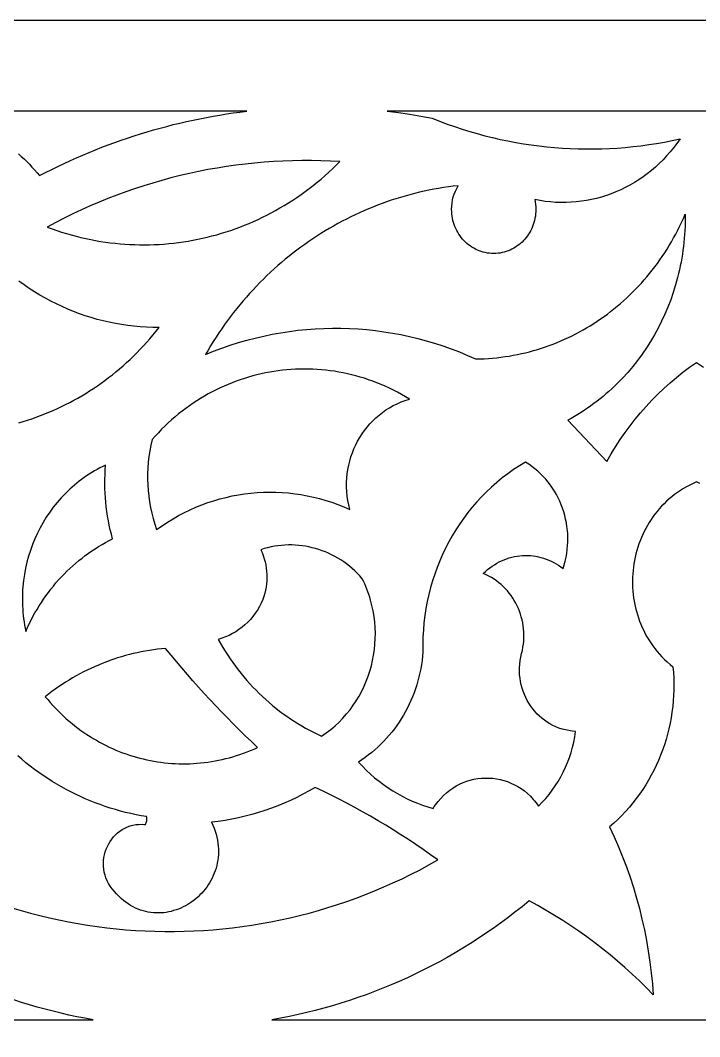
# Model space of a CAD drawing. Extents: x -1429 to -724, y 80 to 630.
# Drawn here: x -1225.2 to -1187.8, y 513.7 to 569.7 of the extents above; entities that cross this region are included whole.
import ezdxf

# ---------------------------------------------------------------- set-up
doc = ezdxf.new("R2010")
doc.units = 0
doc.layers.add('LAYER_1', color=18, linetype='CONTINUOUS')

msp = doc.modelspace()

# ---------------------------------------------------------------- linework, layer by layer
at = {"layer": 'LAYER_1'}
for points in [[(-784.299, 144.673), (-1369.299, 144.673), (-1369.299, 569.673), (-994.512, 569.673), (-784.299, 409.912)], [(-1210.235, 561.947), (-1210.756, 561.929), (-1211.276, 561.902), (-1211.796, 561.865), (-1212.314, 561.82), (-1212.831, 561.765), (-1213.348, 561.701), (-1213.863, 561.628), (-1214.376, 561.546), (-1214.888, 561.455), (-1215.399, 561.355), (-1215.907, 561.245), (-1216.414, 561.127), (-1216.919, 561), (-1217.422, 560.864), (-1217.923, 560.719), (-1218.421, 560.565), (-1218.918, 560.403), (-1219.411, 560.231), (-1219.902, 560.051), (-1220.391, 559.862), (-1220.876, 559.664), (-1221.359, 559.457), (-1221.839, 559.242), (-1222.315, 559.018), (-1222.789, 558.785), (-1223.259, 558.544), (-1223.725, 558.294), (-1223.463, 558.197), (-1223.2, 558.105), (-1222.936, 558.019), (-1222.671, 557.938), (-1222.406, 557.861), (-1222.14, 557.79), (-1221.873, 557.724), (-1221.606, 557.663), (-1221.338, 557.607), (-1221.07, 557.556), (-1220.801, 557.51), (-1220.532, 557.469), (-1220.263, 557.433), (-1219.994, 557.402), (-1219.724, 557.376), (-1219.455, 557.355), (-1219.186, 557.338), (-1218.916, 557.327), (-1218.647, 557.321), (-1218.378, 557.319), (-1218.109, 557.323), (-1217.84, 557.331), (-1217.572, 557.344), (-1217.304, 557.362), (-1217.037, 557.385), (-1216.77, 557.413), (-1216.504, 557.445), (-1216.238, 557.483), (-1215.973, 557.525), (-1215.709, 557.571), (-1215.446, 557.623), (-1215.183, 557.679), (-1214.922, 557.74), (-1214.662, 557.806), (-1214.402, 557.876), (-1214.144, 557.951), (-1213.887, 558.031), (-1213.632, 558.115), (-1213.377, 558.204), (-1213.124, 558.298), (-1212.873, 558.396), (-1212.623, 558.499), (-1212.374, 558.606), (-1212.127, 558.718), (-1211.882, 558.835), (-1211.639, 558.956), (-1211.397, 559.082), (-1211.157, 559.212), (-1210.919, 559.347), (-1210.683, 559.486), (-1210.45, 559.629), (-1210.218, 559.778), (-1209.988, 559.93), (-1209.761, 560.087), (-1209.536, 560.249), (-1209.313, 560.414), (-1209.093, 560.585), (-1208.875, 560.759), (-1208.66, 560.938), (-1208.447, 561.121), (-1208.237, 561.309), (-1208.029, 561.501), (-1207.825, 561.697), (-1207.623, 561.898), (-1208.146, 561.927), (-1208.669, 561.946), (-1209.191, 561.955), (-1209.713, 561.956)], [(-1209.829, 550.48), (-1210.067, 550.471), (-1210.305, 550.458), (-1210.543, 550.439), (-1210.779, 550.415), (-1211.016, 550.386), (-1211.251, 550.351), (-1211.486, 550.312), (-1211.72, 550.267), (-1211.954, 550.217), (-1212.186, 550.162), (-1212.417, 550.102), (-1212.647, 550.037), (-1212.876, 549.967), (-1213.103, 549.892), (-1213.329, 549.811), (-1213.554, 549.726), (-1213.777, 549.635), (-1213.999, 549.54), (-1214.218, 549.44), (-1214.436, 549.334), (-1214.652, 549.224), (-1214.866, 549.109), (-1215.078, 548.988), (-1215.288, 548.863), (-1215.496, 548.733), (-1215.702, 548.598), (-1215.905, 548.458), (-1216.105, 548.313), (-1216.303, 548.163), (-1216.499, 548.009), (-1216.692, 547.849), (-1216.882, 547.685), (-1217.069, 547.516), (-1217.253, 547.342), (-1217.434, 547.164), (-1217.612, 546.98), (-1217.787, 546.792), (-1217.959, 546.599), (-1218.029, 546.291), (-1218.088, 545.982), (-1218.135, 545.67), (-1218.171, 545.358), (-1218.195, 545.045), (-1218.208, 544.732), (-1218.209, 544.418), (-1218.199, 544.105), (-1218.178, 543.793), (-1218.145, 543.481), (-1218.1, 543.171), (-1218.045, 542.862), (-1217.978, 542.556), (-1217.899, 542.252), (-1217.809, 541.95), (-1217.708, 541.652), (-1217.413, 541.86), (-1217.112, 542.057), (-1216.807, 542.243), (-1216.497, 542.418), (-1216.183, 542.582), (-1215.865, 542.735), (-1215.543, 542.877), (-1215.218, 543.008), (-1214.889, 543.128), (-1214.558, 543.237), (-1214.224, 543.334), (-1213.888, 543.421), (-1213.55, 543.496), (-1213.209, 543.559), (-1212.868, 543.612), (-1212.525, 543.653), (-1212.18, 543.683), (-1211.835, 543.702), (-1211.49, 543.709), (-1211.144, 543.705), (-1210.798, 543.689), (-1210.453, 543.662), (-1210.108, 543.623), (-1209.763, 543.573), (-1209.42, 543.511), (-1209.078, 543.438), (-1208.738, 543.353), (-1208.399, 543.256), (-1208.063, 543.148), (-1207.729, 543.028), (-1207.397, 542.897), (-1207.069, 542.753), (-1207.13, 543), (-1207.178, 543.247), (-1207.215, 543.494), (-1207.238, 543.741), (-1207.25, 543.986), (-1207.25, 544.23), (-1207.239, 544.473), (-1207.216, 544.713), (-1207.181, 544.951), (-1207.136, 545.186), (-1207.08, 545.418), (-1207.014, 545.646), (-1206.937, 545.87), (-1206.85, 546.089), (-1206.753, 546.304), (-1206.646, 546.513), (-1206.53, 546.717), (-1206.404, 546.914), (-1206.27, 547.105), (-1206.126, 547.29), (-1205.974, 547.467), (-1205.814, 547.636), (-1205.645, 547.798), (-1205.469, 547.951), (-1205.284, 548.095), (-1205.092, 548.23), (-1204.892, 548.356), (-1204.686, 548.471), (-1204.472, 548.576), (-1204.252, 548.671), (-1204.025, 548.754), (-1203.792, 548.826), (-1204.01, 548.957), (-1204.229, 549.083), (-1204.451, 549.204), (-1204.674, 549.319), (-1204.899, 549.429), (-1205.125, 549.533), (-1205.352, 549.632), (-1205.581, 549.725), (-1205.811, 549.812), (-1206.042, 549.895), (-1206.274, 549.971), (-1206.508, 550.043), (-1206.742, 550.109), (-1206.977, 550.169), (-1207.212, 550.225), (-1207.448, 550.274), (-1207.685, 550.319), (-1207.923, 550.358), (-1208.16, 550.392), (-1208.399, 550.42), (-1208.637, 550.443), (-1208.875, 550.461), (-1209.114, 550.474), (-1209.353, 550.481), (-1209.591, 550.483)], [(-1197.739, 545.16), (-1198.063, 544.947), (-1198.379, 544.723), (-1198.686, 544.489), (-1198.984, 544.244), (-1199.273, 543.99), (-1199.553, 543.726), (-1199.823, 543.453), (-1200.084, 543.171), (-1200.335, 542.88), (-1200.576, 542.581), (-1200.807, 542.274), (-1201.027, 541.959), (-1201.237, 541.637), (-1201.437, 541.308), (-1201.626, 540.972), (-1201.804, 540.629), (-1201.97, 540.281), (-1202.126, 539.926), (-1202.27, 539.566), (-1202.403, 539.2), (-1202.524, 538.83), (-1202.633, 538.455), (-1202.729, 538.075), (-1202.814, 537.691), (-1202.886, 537.304), (-1202.946, 536.913), (-1202.993, 536.519), (-1203.027, 536.122), (-1203.048, 535.722), (-1203.056, 535.32), (-1203.051, 534.916), (-1203.071, 534.682), (-1203.098, 534.449), (-1203.131, 534.219), (-1203.17, 533.99), (-1203.217, 533.763), (-1203.269, 533.538), (-1203.328, 533.315), (-1203.393, 533.094), (-1203.463, 532.877), (-1203.54, 532.661), (-1203.623, 532.449), (-1203.712, 532.239), (-1203.806, 532.032), (-1203.907, 531.829), (-1204.012, 531.629), (-1204.124, 531.432), (-1204.241, 531.238), (-1204.363, 531.049), (-1204.49, 530.863), (-1204.623, 530.681), (-1204.761, 530.503), (-1204.904, 530.329), (-1205.052, 530.16), (-1205.205, 529.995), (-1205.363, 529.835), (-1205.526, 529.679), (-1205.693, 529.528), (-1205.865, 529.382), (-1206.042, 529.242), (-1206.223, 529.106), (-1206.408, 528.976), (-1206.598, 528.851), (-1206.386, 528.623), (-1206.167, 528.403), (-1205.94, 528.192), (-1205.708, 527.99), (-1205.469, 527.796), (-1205.224, 527.612), (-1204.973, 527.437), (-1204.717, 527.271), (-1204.455, 527.114), (-1204.188, 526.968), (-1203.916, 526.831), (-1203.64, 526.704), (-1203.359, 526.587), (-1203.074, 526.48), (-1202.785, 526.384), (-1202.493, 526.298), (-1202.428, 526.398), (-1202.361, 526.496), (-1202.221, 526.682), (-1202.072, 526.855), (-1201.915, 527.016), (-1201.751, 527.165), (-1201.579, 527.301), (-1201.402, 527.424), (-1201.219, 527.535), (-1201.031, 527.634), (-1200.839, 527.72), (-1200.642, 527.794), (-1200.443, 527.855), (-1200.241, 527.904), (-1200.037, 527.94), (-1199.831, 527.964), (-1199.624, 527.975), (-1199.418, 527.973), (-1199.211, 527.959), (-1199.006, 527.932), (-1198.802, 527.892), (-1198.6, 527.84), (-1198.401, 527.776), (-1198.205, 527.698), (-1198.013, 527.608), (-1197.826, 527.505), (-1197.644, 527.39), (-1197.467, 527.262), (-1197.297, 527.121), (-1197.133, 526.967), (-1196.977, 526.8), (-1196.902, 526.712), (-1196.829, 526.621), (-1196.758, 526.527), (-1196.69, 526.429), (-1196.486, 526.636), (-1196.291, 526.851), (-1196.105, 527.075), (-1195.93, 527.306), (-1195.764, 527.544), (-1195.609, 527.789), (-1195.463, 528.041), (-1195.328, 528.299), (-1195.204, 528.563), (-1195.091, 528.832), (-1194.988, 529.106), (-1194.897, 529.385), (-1194.817, 529.668), (-1194.748, 529.956), (-1194.692, 530.247), (-1194.647, 530.541), (-1194.839, 530.556), (-1195.028, 530.581), (-1195.213, 530.618), (-1195.393, 530.666), (-1195.568, 530.724), (-1195.739, 530.791), (-1195.904, 530.868), (-1196.064, 530.955), (-1196.218, 531.05), (-1196.366, 531.154), (-1196.509, 531.265), (-1196.644, 531.385), (-1196.773, 531.511), (-1196.895, 531.645), (-1197.01, 531.785), (-1197.118, 531.932), (-1197.218, 532.085), (-1197.309, 532.243), (-1197.393, 532.406), (-1197.468, 532.574), (-1197.535, 532.746), (-1197.592, 532.922), (-1197.64, 533.102), (-1197.679, 533.286), (-1197.708, 533.472), (-1197.727, 533.661), (-1197.736, 533.852), (-1197.735, 534.045), (-1197.722, 534.24), (-1197.699, 534.436), (-1197.664, 534.632), (-1197.618, 534.829), (-1197.578, 535), (-1197.545, 535.17), (-1197.521, 535.341), (-1197.504, 535.512), (-1197.495, 535.682), (-1197.493, 535.851), (-1197.499, 536.02), (-1197.512, 536.187), (-1197.532, 536.353), (-1197.56, 536.517), (-1197.594, 536.68), (-1197.636, 536.84), (-1197.684, 536.997), (-1197.739, 537.153), (-1197.8, 537.305), (-1197.868, 537.454), (-1197.941, 537.6), (-1198.022, 537.742), (-1198.108, 537.881), (-1198.2, 538.015), (-1198.298, 538.146), (-1198.402, 538.271), (-1198.511, 538.392), (-1198.626, 538.508), (-1198.746, 538.619), (-1198.872, 538.724), (-1199.002, 538.823), (-1199.138, 538.917), (-1199.278, 539.004), (-1199.424, 539.085), (-1199.574, 539.159), (-1199.729, 539.226), (-1199.614, 539.337), (-1199.496, 539.441), (-1199.374, 539.539), (-1199.249, 539.63), (-1199.121, 539.715), (-1198.991, 539.793), (-1198.857, 539.865), (-1198.722, 539.93), (-1198.584, 539.989), (-1198.444, 540.041), (-1198.303, 540.086), (-1198.16, 540.125), (-1198.016, 540.158), (-1197.871, 540.183), (-1197.725, 540.202), (-1197.579, 540.215), (-1197.432, 540.22), (-1197.285, 540.219), (-1197.138, 540.212), (-1196.991, 540.197), (-1196.845, 540.176), (-1196.699, 540.148), (-1196.555, 540.114), (-1196.412, 540.072), (-1196.27, 540.024), (-1196.129, 539.969), (-1195.991, 539.908), (-1195.854, 539.839), (-1195.72, 539.764), (-1195.588, 539.682), (-1195.459, 539.593), (-1195.333, 539.497), (-1195.269, 539.706), (-1195.214, 539.916), (-1195.169, 540.127), (-1195.132, 540.339), (-1195.104, 540.551), (-1195.086, 540.763), (-1195.076, 540.974), (-1195.075, 541.185), (-1195.082, 541.395), (-1195.098, 541.604), (-1195.122, 541.812), (-1195.155, 542.018), (-1195.196, 542.222), (-1195.245, 542.424), (-1195.302, 542.623), (-1195.367, 542.82), (-1195.44, 543.014), (-1195.521, 543.204), (-1195.609, 543.39), (-1195.705, 543.573), (-1195.808, 543.752), (-1195.918, 543.926), (-1196.036, 544.095), (-1196.161, 544.26), (-1196.293, 544.419), (-1196.432, 544.572), (-1196.578, 544.72), (-1196.73, 544.862), (-1196.889, 544.997), (-1197.055, 545.126), (-1197.227, 545.248), (-1197.406, 545.362)], [(-1220.672, 545.116), (-1220.826, 545.038), (-1220.978, 544.957), (-1221.128, 544.872), (-1221.275, 544.785), (-1221.42, 544.695), (-1221.562, 544.601), (-1221.702, 544.505), (-1221.84, 544.405), (-1221.975, 544.303), (-1222.107, 544.198), (-1222.238, 544.091), (-1222.49, 543.867), (-1222.733, 543.633), (-1222.964, 543.39), (-1223.185, 543.136), (-1223.396, 542.874), (-1223.594, 542.603), (-1223.782, 542.324), (-1223.958, 542.038), (-1224.122, 541.744), (-1224.274, 541.443), (-1224.414, 541.135), (-1224.542, 540.822), (-1224.657, 540.503), (-1224.759, 540.179), (-1224.848, 539.85), (-1224.924, 539.516), (-1224.987, 539.179), (-1225.036, 538.839), (-1225.071, 538.495), (-1225.083, 538.322), (-1225.092, 538.149), (-1225.097, 537.975), (-1225.098, 537.8), (-1225.096, 537.626), (-1225.091, 537.45), (-1225.081, 537.275), (-1225.068, 537.099), (-1225.051, 536.923), (-1225.031, 536.747), (-1225.007, 536.57), (-1224.978, 536.394), (-1224.947, 536.218), (-1224.911, 536.041), (-1224.818, 536.25), (-1224.721, 536.456), (-1224.62, 536.66), (-1224.514, 536.861), (-1224.405, 537.059), (-1224.292, 537.254), (-1224.175, 537.447), (-1224.053, 537.636), (-1223.929, 537.822), (-1223.8, 538.006), (-1223.668, 538.186), (-1223.532, 538.363), (-1223.392, 538.536), (-1223.249, 538.707), (-1223.102, 538.874), (-1222.952, 539.038), (-1222.799, 539.198), (-1222.642, 539.354), (-1222.482, 539.507), (-1222.319, 539.657), (-1222.152, 539.802), (-1221.983, 539.944), (-1221.811, 540.082), (-1221.635, 540.216), (-1221.457, 540.347), (-1221.275, 540.473), (-1221.091, 540.595), (-1220.904, 540.713), (-1220.715, 540.827), (-1220.523, 540.936), (-1220.328, 541.041), (-1220.131, 541.142), (-1220.197, 541.389), (-1220.258, 541.637), (-1220.313, 541.886), (-1220.363, 542.136), (-1220.407, 542.388), (-1220.445, 542.64), (-1220.478, 542.893), (-1220.505, 543.147), (-1220.526, 543.402), (-1220.542, 543.656), (-1220.552, 543.912), (-1220.556, 544.167), (-1220.555, 544.423), (-1220.548, 544.679), (-1220.535, 544.935), (-1220.516, 545.19)], [(-1210.649, 540.792), (-1210.84, 540.778), (-1211.03, 540.756), (-1211.221, 540.727), (-1211.411, 540.691), (-1211.6, 540.648), (-1211.789, 540.597), (-1211.977, 540.538), (-1211.905, 540.377), (-1211.842, 540.212), (-1211.787, 540.045), (-1211.741, 539.876), (-1211.703, 539.704), (-1211.674, 539.532), (-1211.654, 539.358), (-1211.642, 539.183), (-1211.639, 539.008), (-1211.644, 538.833), (-1211.658, 538.659), (-1211.681, 538.485), (-1211.712, 538.312), (-1211.752, 538.14), (-1211.801, 537.97), (-1211.859, 537.802), (-1211.949, 537.601), (-1212.049, 537.407), (-1212.16, 537.22), (-1212.279, 537.04), (-1212.408, 536.869), (-1212.546, 536.706), (-1212.692, 536.551), (-1212.846, 536.406), (-1213.007, 536.269), (-1213.176, 536.143), (-1213.351, 536.026), (-1213.533, 535.92), (-1213.72, 535.824), (-1213.914, 535.74), (-1214.112, 535.667), (-1214.316, 535.605), (-1214.193, 535.384), (-1214.065, 535.165), (-1213.934, 534.95), (-1213.798, 534.738), (-1213.659, 534.529), (-1213.516, 534.323), (-1213.369, 534.121), (-1213.218, 533.922), (-1213.064, 533.726), (-1212.906, 533.534), (-1212.744, 533.345), (-1212.579, 533.16), (-1212.411, 532.978), (-1212.239, 532.8), (-1212.063, 532.626), (-1211.885, 532.455), (-1211.703, 532.289), (-1211.518, 532.126), (-1211.33, 531.967), (-1211.139, 531.812), (-1210.945, 531.661), (-1210.748, 531.514), (-1210.548, 531.372), (-1210.345, 531.233), (-1210.139, 531.099), (-1209.931, 530.969), (-1209.72, 530.843), (-1209.506, 530.722), (-1209.29, 530.605), (-1209.071, 530.492), (-1208.85, 530.384), (-1208.626, 530.281), (-1208.497, 530.368), (-1208.37, 530.458), (-1208.246, 530.551), (-1208.125, 530.646), (-1208.006, 530.744), (-1207.89, 530.845), (-1207.667, 531.053), (-1207.455, 531.271), (-1207.254, 531.498), (-1207.064, 531.733), (-1206.886, 531.977), (-1206.719, 532.228), (-1206.565, 532.485), (-1206.422, 532.75), (-1206.291, 533.02), (-1206.172, 533.296), (-1206.066, 533.577), (-1205.972, 533.863), (-1205.89, 534.152), (-1205.821, 534.446), (-1205.765, 534.742), (-1205.722, 535.041), (-1205.692, 535.342), (-1205.675, 535.645), (-1205.671, 535.949), (-1205.68, 536.253), (-1205.704, 536.558), (-1205.74, 536.863), (-1205.791, 537.166), (-1205.855, 537.469), (-1205.934, 537.769), (-1205.978, 537.919), (-1206.026, 538.068), (-1206.078, 538.216), (-1206.133, 538.363), (-1206.192, 538.51), (-1206.254, 538.656), (-1206.32, 538.8), (-1206.39, 538.944), (-1206.524, 539.094), (-1206.662, 539.239), (-1206.805, 539.377), (-1206.951, 539.509), (-1207.102, 539.635), (-1207.256, 539.755), (-1207.414, 539.869), (-1207.574, 539.976), (-1207.739, 540.077), (-1207.906, 540.172), (-1208.075, 540.26), (-1208.248, 540.342), (-1208.423, 540.417), (-1208.6, 540.486), (-1208.779, 540.548), (-1208.961, 540.603), (-1209.144, 540.651), (-1209.328, 540.693), (-1209.514, 540.728), (-1209.701, 540.756), (-1209.889, 540.777), (-1210.078, 540.792), (-1210.268, 540.799), (-1210.458, 540.799)], [(-1217.437, 535.085), (-1217.661, 535.059), (-1217.885, 535.03), (-1218.108, 534.996), (-1218.331, 534.958), (-1218.552, 534.916), (-1218.773, 534.87), (-1218.992, 534.82), (-1219.211, 534.766), (-1219.428, 534.708), (-1219.644, 534.646), (-1219.859, 534.58), (-1220.073, 534.51), (-1220.286, 534.436), (-1220.498, 534.358), (-1220.708, 534.276), (-1220.916, 534.19), (-1221.123, 534.101), (-1221.329, 534.007), (-1221.533, 533.91), (-1221.735, 533.809), (-1221.936, 533.704), (-1222.135, 533.595), (-1222.333, 533.483), (-1222.528, 533.367), (-1222.722, 533.247), (-1222.914, 533.124), (-1223.103, 532.996), (-1223.291, 532.866), (-1223.477, 532.731), (-1223.661, 532.593), (-1223.842, 532.451), (-1223.706, 532.287), (-1223.567, 532.127), (-1223.425, 531.969), (-1223.281, 531.816), (-1223.134, 531.666), (-1222.985, 531.52), (-1222.834, 531.377), (-1222.68, 531.238), (-1222.524, 531.102), (-1222.365, 530.97), (-1222.205, 530.842), (-1222.042, 530.718), (-1221.878, 530.597), (-1221.711, 530.48), (-1221.542, 530.366), (-1221.372, 530.257), (-1221.2, 530.151), (-1221.026, 530.049), (-1220.85, 529.95), (-1220.673, 529.856), (-1220.494, 529.765), (-1220.314, 529.678), (-1220.132, 529.595), (-1219.949, 529.515), (-1219.765, 529.44), (-1219.579, 529.368), (-1219.392, 529.301), (-1219.204, 529.237), (-1219.015, 529.177), (-1218.824, 529.121), (-1218.633, 529.069), (-1218.441, 529.021), (-1218.248, 528.977), (-1218.054, 528.937), (-1217.86, 528.901), (-1217.664, 528.868), (-1217.469, 528.84), (-1217.272, 528.816), (-1217.075, 528.796), (-1216.878, 528.78), (-1216.68, 528.769), (-1216.482, 528.761), (-1216.284, 528.757), (-1216.085, 528.758), (-1215.886, 528.762), (-1215.687, 528.771), (-1215.488, 528.784), (-1215.289, 528.801), (-1215.091, 528.823), (-1214.892, 528.848), (-1214.694, 528.878), (-1214.495, 528.912), (-1214.297, 528.95), (-1214.1, 528.993), (-1213.903, 529.04), (-1213.706, 529.091), (-1213.51, 529.146), (-1213.315, 529.206), (-1213.12, 529.27), (-1212.926, 529.338), (-1212.732, 529.411), (-1212.54, 529.488), (-1212.348, 529.57), (-1212.158, 529.656), (-1212.494, 529.975), (-1212.828, 530.297), (-1213.159, 530.622), (-1213.487, 530.95), (-1213.813, 531.281), (-1214.135, 531.615), (-1214.456, 531.951), (-1214.773, 532.29), (-1215.088, 532.633), (-1215.4, 532.978), (-1215.709, 533.326), (-1216.015, 533.676), (-1216.318, 534.029), (-1216.619, 534.386), (-1216.917, 534.744), (-1217.212, 535.106)]]:
    msp.add_lwpolyline(points, close=True, dxfattribs=at)
for points in [[(-1225.308, 562.324), (-1225.156, 562.185), (-1225.006, 562.043), (-1224.858, 561.897), (-1224.713, 561.749), (-1224.57, 561.598), (-1224.429, 561.444), (-1224.291, 561.287), (-1224.156, 561.127), (-1223.819, 561.301), (-1223.481, 561.471), (-1223.141, 561.637), (-1222.8, 561.798), (-1222.457, 561.956), (-1222.113, 562.11), (-1221.767, 562.26), (-1221.42, 562.406), (-1221.072, 562.548), (-1220.722, 562.686), (-1220.371, 562.819), (-1220.018, 562.949), (-1219.664, 563.075), (-1219.309, 563.196), (-1218.953, 563.314), (-1218.596, 563.427), (-1218.238, 563.536), (-1217.878, 563.641), (-1217.518, 563.742), (-1217.156, 563.839), (-1216.794, 563.931), (-1216.43, 564.02), (-1216.066, 564.104), (-1215.7, 564.184), (-1215.334, 564.26), (-1214.967, 564.332), (-1214.599, 564.399), (-1214.231, 564.462), (-1213.861, 564.521), (-1213.491, 564.576), (-1213.12, 564.627), (-1212.749, 564.673), (-1229.528, 564.673)], [(-1170.961, 564.673), (-1205.025, 564.673), (-1204.402, 564.594), (-1203.781, 564.502), (-1203.16, 564.398), (-1202.542, 564.281), (-1202.133, 564.12), (-1201.723, 563.967), (-1201.31, 563.822), (-1200.895, 563.685), (-1200.478, 563.556), (-1200.06, 563.436), (-1199.64, 563.323), (-1199.218, 563.218), (-1198.795, 563.121), (-1198.371, 563.033), (-1197.945, 562.952), (-1197.519, 562.88), (-1197.091, 562.815), (-1196.662, 562.759), (-1196.232, 562.711), (-1195.802, 562.671), (-1195.371, 562.639), (-1194.94, 562.616), (-1194.508, 562.6), (-1194.076, 562.593), (-1193.643, 562.594), (-1193.211, 562.603), (-1192.778, 562.62), (-1192.346, 562.646), (-1191.913, 562.68), (-1191.481, 562.722), (-1191.05, 562.772), (-1190.619, 562.831), (-1190.188, 562.898), (-1189.758, 562.973), (-1189.329, 563.057), (-1188.901, 563.148), (-1189.074, 562.901), (-1189.254, 562.662), (-1189.441, 562.432), (-1189.636, 562.209), (-1189.837, 561.995), (-1190.045, 561.79), (-1190.259, 561.593), (-1190.479, 561.405), (-1190.705, 561.226), (-1190.936, 561.056), (-1191.173, 560.895), (-1191.414, 560.744), (-1191.66, 560.601), (-1191.911, 560.468), (-1192.166, 560.345), (-1192.425, 560.231), (-1192.688, 560.127), (-1192.954, 560.032), (-1193.223, 559.948), (-1193.495, 559.874), (-1193.77, 559.81), (-1194.047, 559.756), (-1194.326, 559.712), (-1194.608, 559.68), (-1194.89, 559.657), (-1195.175, 559.646), (-1195.46, 559.645), (-1195.746, 559.655), (-1196.033, 559.676), (-1196.32, 559.709), (-1196.607, 559.752), (-1196.894, 559.807), (-1196.87, 559.678), (-1196.852, 559.545), (-1196.841, 559.41), (-1196.837, 559.273), (-1196.84, 559.148), (-1196.849, 559.024), (-1196.864, 558.902), (-1196.884, 558.783), (-1196.91, 558.665), (-1196.942, 558.549), (-1196.978, 558.436), (-1197.019, 558.326), (-1197.066, 558.218), (-1197.117, 558.113), (-1197.173, 558.011), (-1197.233, 557.913), (-1197.298, 557.817), (-1197.366, 557.726), (-1197.439, 557.637), (-1197.516, 557.553), (-1197.596, 557.472), (-1197.68, 557.396), (-1197.768, 557.324), (-1197.859, 557.256), (-1197.953, 557.192), (-1198.05, 557.134), (-1198.149, 557.08), (-1198.252, 557.032), (-1198.357, 556.988), (-1198.465, 556.95), (-1198.575, 556.917), (-1198.687, 556.89), (-1198.801, 556.868), (-1198.917, 556.853), (-1199.035, 556.844), (-1199.154, 556.84), (-1199.273, 556.844), (-1199.391, 556.853), (-1199.506, 556.868), (-1199.621, 556.89), (-1199.733, 556.917), (-1199.843, 556.95), (-1199.95, 556.988), (-1200.055, 557.032), (-1200.158, 557.08), (-1200.258, 557.134), (-1200.355, 557.192), (-1200.449, 557.256), (-1200.54, 557.324), (-1200.627, 557.396), (-1200.711, 557.472), (-1200.792, 557.553), (-1200.868, 557.637), (-1200.941, 557.726), (-1201.01, 557.817), (-1201.074, 557.913), (-1201.135, 558.011), (-1201.19, 558.113), (-1201.242, 558.218), (-1201.288, 558.326), (-1201.33, 558.436), (-1201.366, 558.549), (-1201.397, 558.665), (-1201.423, 558.783), (-1201.443, 558.902), (-1201.458, 559.024), (-1201.467, 559.148), (-1201.47, 559.273), (-1201.464, 559.445), (-1201.447, 559.616), (-1201.418, 559.785), (-1201.378, 559.951), (-1201.328, 560.114), (-1201.266, 560.272), (-1201.194, 560.425), (-1201.112, 560.572), (-1201.382, 560.541), (-1201.651, 560.505), (-1201.92, 560.466), (-1202.187, 560.422), (-1202.453, 560.375), (-1202.718, 560.323), (-1202.982, 560.267), (-1203.245, 560.208), (-1203.507, 560.144), (-1203.767, 560.077), (-1204.026, 560.005), (-1204.284, 559.93), (-1204.541, 559.851), (-1204.796, 559.768), (-1205.05, 559.682), (-1205.302, 559.591), (-1205.553, 559.497), (-1205.802, 559.399), (-1206.05, 559.297), (-1206.296, 559.192), (-1206.541, 559.083), (-1206.784, 558.97), (-1207.025, 558.854), (-1207.265, 558.734), (-1207.502, 558.611), (-1207.738, 558.484), (-1207.972, 558.354), (-1208.205, 558.22), (-1208.435, 558.083), (-1208.663, 557.942), (-1208.89, 557.798), (-1209.114, 557.65), (-1209.337, 557.499), (-1209.557, 557.345), (-1209.775, 557.187), (-1209.991, 557.026), (-1210.205, 556.862), (-1210.417, 556.694), (-1210.626, 556.524), (-1210.833, 556.35), (-1211.038, 556.173), (-1211.24, 555.992), (-1211.44, 555.809), (-1211.638, 555.623), (-1211.833, 555.433), (-1212.026, 555.24), (-1212.216, 555.045), (-1212.403, 554.846), (-1212.588, 554.644), (-1212.77, 554.44), (-1212.949, 554.232), (-1213.126, 554.022), (-1213.3, 553.808), (-1213.471, 553.592), (-1213.64, 553.373), (-1213.805, 553.151), (-1213.968, 552.926), (-1214.128, 552.698), (-1214.284, 552.468), (-1214.438, 552.235), (-1214.589, 551.999), (-1214.736, 551.761), (-1214.881, 551.52), (-1215.022, 551.276), (-1214.572, 551.459), (-1214.118, 551.63), (-1213.662, 551.789), (-1213.203, 551.935), (-1212.741, 552.069), (-1212.277, 552.19), (-1211.811, 552.3), (-1211.344, 552.397), (-1210.874, 552.481), (-1210.404, 552.554), (-1209.932, 552.614), (-1209.459, 552.661), (-1208.986, 552.697), (-1208.512, 552.72), (-1208.037, 552.731), (-1207.563, 552.729), (-1207.089, 552.715), (-1206.615, 552.689), (-1206.142, 552.651), (-1205.67, 552.601), (-1205.199, 552.538), (-1204.729, 552.463), (-1204.261, 552.375), (-1203.794, 552.276), (-1203.33, 552.164), (-1202.867, 552.04), (-1202.407, 551.903), (-1201.95, 551.755), (-1201.495, 551.594), (-1201.043, 551.421), (-1200.595, 551.235), (-1200.15, 551.038), (-1199.916, 551.043), (-1199.683, 551.052), (-1199.451, 551.066), (-1199.219, 551.084), (-1198.989, 551.106), (-1198.759, 551.133), (-1198.531, 551.164), (-1198.303, 551.199), (-1198.077, 551.239), (-1197.852, 551.282), (-1197.628, 551.33), (-1197.405, 551.382), (-1197.183, 551.438), (-1196.963, 551.499), (-1196.744, 551.563), (-1196.526, 551.631), (-1196.31, 551.703), (-1196.095, 551.779), (-1195.882, 551.859), (-1195.671, 551.943), (-1195.461, 552.031), (-1195.253, 552.123), (-1195.046, 552.218), (-1194.841, 552.317), (-1194.638, 552.42), (-1194.437, 552.526), (-1194.238, 552.637), (-1194.041, 552.75), (-1193.846, 552.868), (-1193.652, 552.989), (-1193.461, 553.113), (-1193.272, 553.241), (-1193.085, 553.373), (-1192.901, 553.508), (-1192.719, 553.646), (-1192.538, 553.788), (-1192.361, 553.933), (-1192.186, 554.081), (-1192.013, 554.233), (-1191.842, 554.387), (-1191.674, 554.546), (-1191.509, 554.707), (-1191.347, 554.871), (-1191.187, 555.039), (-1191.03, 555.209), (-1190.875, 555.383), (-1190.723, 555.56), (-1190.575, 555.74), (-1190.429, 555.922), (-1190.286, 556.108), (-1190.146, 556.297), (-1190.009, 556.488), (-1189.875, 556.682), (-1189.744, 556.879), (-1189.617, 557.079), (-1189.493, 557.282), (-1189.372, 557.487), (-1189.254, 557.695), (-1189.139, 557.906), (-1189.028, 558.119), (-1188.921, 558.335), (-1188.817, 558.554), (-1188.716, 558.775), (-1188.619, 558.998), (-1188.618, 558.775), (-1188.62, 558.553), (-1188.626, 558.331), (-1188.635, 558.11), (-1188.649, 557.89), (-1188.666, 557.67), (-1188.686, 557.452), (-1188.71, 557.234), (-1188.738, 557.017), (-1188.769, 556.801), (-1188.804, 556.585), (-1188.843, 556.371), (-1188.884, 556.158), (-1188.93, 555.946), (-1188.978, 555.735), (-1189.031, 555.526), (-1189.145, 555.11), (-1189.273, 554.699), (-1189.414, 554.294), (-1189.568, 553.895), (-1189.734, 553.502), (-1189.914, 553.116), (-1190.105, 552.736), (-1190.309, 552.364), (-1190.525, 551.999), (-1190.753, 551.642), (-1190.993, 551.293), (-1191.243, 550.953), (-1191.506, 550.622), (-1191.779, 550.3), (-1192.063, 549.987), (-1192.358, 549.685), (-1192.509, 549.537), (-1192.663, 549.393), (-1192.819, 549.25), (-1192.978, 549.111), (-1193.14, 548.974), (-1193.304, 548.84), (-1193.47, 548.709), (-1193.639, 548.581), (-1193.811, 548.455), (-1193.985, 548.333), (-1194.161, 548.213), (-1194.339, 548.097), (-1194.52, 547.983), (-1194.703, 547.873), (-1194.889, 547.766), (-1195.077, 547.662), (-1192.922, 545.399), (-1192.689, 545.807), (-1192.446, 546.208), (-1192.191, 546.6), (-1191.926, 546.983), (-1191.651, 547.358), (-1191.366, 547.724), (-1191.07, 548.081), (-1190.765, 548.428), (-1190.45, 548.766), (-1190.126, 549.093), (-1189.792, 549.411), (-1189.45, 549.719), (-1189.099, 550.015), (-1188.739, 550.302), (-1188.371, 550.577), (-1187.995, 550.841), (-1187.994, 550.841), (-1187.993, 550.841), (-1187.992, 550.841), (-1187.991, 550.841), (-1187.615, 550.577)], [(-1225.292, 547.522), (-1225.051, 547.592), (-1224.812, 547.667), (-1224.573, 547.746), (-1224.336, 547.829), (-1224.1, 547.917), (-1223.866, 548.008), (-1223.633, 548.103), (-1223.402, 548.203), (-1223.172, 548.306), (-1222.944, 548.414), (-1222.717, 548.525), (-1222.492, 548.641), (-1222.269, 548.76), (-1222.048, 548.884), (-1221.828, 549.011), (-1221.611, 549.143), (-1221.395, 549.278), (-1221.182, 549.417), (-1220.97, 549.56), (-1220.761, 549.706), (-1220.554, 549.857), (-1220.349, 550.011), (-1220.146, 550.169), (-1219.946, 550.331), (-1219.748, 550.497), (-1219.553, 550.666), (-1219.36, 550.839), (-1219.169, 551.016), (-1218.981, 551.196), (-1218.796, 551.38), (-1218.613, 551.568), (-1218.433, 551.759), (-1218.256, 551.954), (-1218.082, 552.152), (-1217.91, 552.354), (-1217.742, 552.559), (-1217.576, 552.768), (-1217.923, 552.771), (-1218.27, 552.784), (-1218.615, 552.805), (-1218.959, 552.837), (-1219.301, 552.877), (-1219.641, 552.927), (-1219.979, 552.986), (-1220.316, 553.054), (-1220.65, 553.131), (-1220.982, 553.217), (-1221.311, 553.312), (-1221.637, 553.416), (-1221.961, 553.528), (-1222.282, 553.65), (-1222.599, 553.779), (-1222.913, 553.918), (-1223.224, 554.065), (-1223.531, 554.22), (-1223.834, 554.383), (-1224.133, 554.555), (-1224.428, 554.735), (-1224.719, 554.923), (-1225.005, 555.119), (-1225.287, 555.323)], [(-1187.805, 544.183), (-1187.993, 544.266), (-1188.181, 544.183), (-1188.363, 544.095), (-1188.54, 544.001), (-1188.713, 543.902), (-1188.88, 543.797), (-1189.043, 543.688), (-1189.2, 543.573), (-1189.353, 543.454), (-1189.5, 543.331), (-1189.643, 543.202), (-1189.78, 543.07), (-1189.912, 542.933), (-1190.04, 542.793), (-1190.162, 542.649), (-1190.279, 542.501), (-1190.391, 542.349), (-1190.498, 542.195), (-1190.599, 542.037), (-1190.696, 541.876), (-1190.787, 541.712), (-1190.873, 541.546), (-1190.953, 541.377), (-1191.029, 541.205), (-1191.099, 541.032), (-1191.163, 540.856), (-1191.223, 540.679), (-1191.277, 540.499), (-1191.325, 540.319), (-1191.368, 540.136), (-1191.406, 539.953), (-1191.438, 539.768), (-1191.465, 539.583), (-1191.486, 539.396), (-1191.502, 539.209), (-1191.512, 539.022), (-1191.516, 538.834), (-1191.515, 538.646), (-1191.508, 538.458), (-1191.496, 538.271), (-1191.478, 538.083), (-1191.454, 537.896), (-1191.425, 537.71), (-1191.39, 537.525), (-1191.349, 537.34), (-1191.302, 537.157), (-1191.25, 536.974), (-1191.192, 536.794), (-1191.127, 536.615), (-1191.057, 536.437), (-1190.982, 536.262), (-1190.9, 536.088), (-1190.812, 535.917), (-1190.719, 535.748), (-1190.619, 535.582), (-1190.513, 535.418), (-1190.402, 535.258), (-1190.284, 535.1), (-1190.161, 534.945), (-1190.031, 534.794), (-1189.895, 534.647), (-1189.753, 534.502), (-1189.605, 534.362), (-1189.451, 534.226), (-1189.29, 534.094), (-1189.264, 533.778), (-1189.248, 533.464), (-1189.24, 533.149), (-1189.243, 532.836), (-1189.254, 532.524), (-1189.275, 532.214), (-1189.305, 531.905), (-1189.343, 531.597), (-1189.391, 531.292), (-1189.448, 530.989), (-1189.513, 530.688), (-1189.588, 530.39), (-1189.67, 530.094), (-1189.762, 529.802), (-1189.862, 529.512), (-1189.97, 529.227), (-1190.086, 528.944), (-1190.211, 528.666), (-1190.344, 528.392), (-1190.485, 528.122), (-1190.634, 527.856), (-1190.791, 527.595), (-1190.955, 527.339), (-1191.128, 527.088), (-1191.308, 526.842), (-1191.495, 526.602), (-1191.69, 526.367), (-1191.893, 526.139), (-1192.103, 525.916), (-1192.32, 525.7), (-1192.544, 525.49), (-1192.775, 525.287), (-1192.524, 524.743), (-1192.286, 524.194), (-1192.062, 523.639), (-1191.85, 523.079), (-1191.652, 522.514), (-1191.467, 521.944), (-1191.296, 521.37), (-1191.139, 520.791), (-1190.995, 520.209), (-1190.864, 519.623), (-1190.748, 519.034), (-1190.645, 518.441), (-1190.556, 517.846), (-1190.481, 517.248), (-1190.42, 516.648), (-1190.374, 516.046), (-1190.753, 516.433), (-1191.139, 516.811), (-1191.533, 517.182), (-1191.932, 517.544), (-1192.338, 517.898), (-1192.751, 518.244), (-1193.17, 518.581), (-1193.595, 518.909), (-1194.026, 519.229), (-1194.463, 519.539), (-1194.905, 519.841), (-1195.354, 520.134), (-1195.807, 520.417), (-1196.267, 520.691), (-1196.731, 520.956), (-1197.201, 521.212), (-1197.591, 520.894), (-1197.985, 520.583), (-1198.384, 520.279), (-1198.786, 519.982), (-1199.193, 519.692), (-1199.603, 519.41), (-1200.018, 519.134), (-1200.436, 518.866), (-1200.858, 518.605), (-1201.283, 518.351), (-1201.712, 518.105), (-1202.144, 517.866), (-1202.58, 517.634), (-1203.018, 517.41), (-1203.46, 517.193), (-1203.905, 516.984), (-1204.353, 516.782), (-1204.804, 516.587), (-1205.257, 516.401), (-1205.713, 516.221), (-1206.172, 516.05), (-1206.634, 515.886), (-1207.097, 515.729), (-1207.563, 515.581), (-1208.032, 515.44), (-1208.502, 515.307), (-1208.975, 515.181), (-1209.449, 515.064), (-1209.926, 514.954), (-1210.404, 514.853), (-1210.884, 514.759), (-1211.366, 514.673), (-1187.993, 514.673), (-1164.621, 514.673)], [(-1225.687, 520.833), (-1225.171, 520.679), (-1224.654, 520.536), (-1224.135, 520.402), (-1223.613, 520.277), (-1223.091, 520.162), (-1222.566, 520.057), (-1222.041, 519.961), (-1221.514, 519.874), (-1220.985, 519.797), (-1220.456, 519.73), (-1219.926, 519.672), (-1219.395, 519.624), (-1218.864, 519.586), (-1218.331, 519.557), (-1217.799, 519.538), (-1217.266, 519.528), (-1216.733, 519.528), (-1216.2, 519.537), (-1215.667, 519.557), (-1215.134, 519.586), (-1214.601, 519.624), (-1214.069, 519.672), (-1213.537, 519.73), (-1213.006, 519.798), (-1212.476, 519.875), (-1211.947, 519.962), (-1211.419, 520.058), (-1210.892, 520.165), (-1210.366, 520.281), (-1209.842, 520.406), (-1209.319, 520.542), (-1208.798, 520.687), (-1208.279, 520.842), (-1207.761, 521.007), (-1207.246, 521.181), (-1206.732, 521.366), (-1206.221, 521.56), (-1205.713, 521.764), (-1205.207, 521.977), (-1204.703, 522.201), (-1204.203, 522.434), (-1203.705, 522.677), (-1203.21, 522.93), (-1202.718, 523.193), (-1202.23, 523.465), (-1202.631, 523.753), (-1203.035, 524.035), (-1203.442, 524.313), (-1203.852, 524.585), (-1204.265, 524.853), (-1204.681, 525.115), (-1205.1, 525.372), (-1205.521, 525.624), (-1205.945, 525.871), (-1206.372, 526.113), (-1206.802, 526.35), (-1207.234, 526.581), (-1207.669, 526.807), (-1208.107, 527.028), (-1208.546, 527.243), (-1208.989, 527.453), (-1209.32, 527.261), (-1209.655, 527.079), (-1209.994, 526.907), (-1210.337, 526.743), (-1210.684, 526.59), (-1211.034, 526.445), (-1211.387, 526.311), (-1211.744, 526.186), (-1212.104, 526.071), (-1212.466, 525.966), (-1212.831, 525.87), (-1213.199, 525.785), (-1213.568, 525.709), (-1213.94, 525.644), (-1214.314, 525.588), (-1214.689, 525.543), (-1214.613, 525.376), (-1214.545, 525.209), (-1214.486, 525.043), (-1214.436, 524.878), (-1214.395, 524.714), (-1214.361, 524.551), (-1214.336, 524.389), (-1214.318, 524.229), (-1214.309, 524.071), (-1214.306, 523.914), (-1214.311, 523.759), (-1214.323, 523.606), (-1214.342, 523.455), (-1214.368, 523.306), (-1214.4, 523.16), (-1214.438, 523.016), (-1214.483, 522.875), (-1214.534, 522.737), (-1214.59, 522.601), (-1214.652, 522.469), (-1214.719, 522.34), (-1214.792, 522.214), (-1214.869, 522.092), (-1214.952, 521.973), (-1215.039, 521.858), (-1215.13, 521.747), (-1215.226, 521.64), (-1215.326, 521.537), (-1215.43, 521.438), (-1215.537, 521.344), (-1215.648, 521.254), (-1215.762, 521.169), (-1215.879, 521.089), (-1215.999, 521.014), (-1216.122, 520.943), (-1216.248, 520.878), (-1216.376, 520.819), (-1216.506, 520.765), (-1216.638, 520.716), (-1216.772, 520.674), (-1216.907, 520.637), (-1217.044, 520.606), (-1217.182, 520.582), (-1217.321, 520.563), (-1217.461, 520.551), (-1217.602, 520.546), (-1217.743, 520.548), (-1217.884, 520.556), (-1218.026, 520.571), (-1218.167, 520.594), (-1218.308, 520.623), (-1218.449, 520.66), (-1218.589, 520.705), (-1218.728, 520.757), (-1218.866, 520.817), (-1219.003, 520.885), (-1219.138, 520.961), (-1219.272, 521.046), (-1219.404, 521.138), (-1219.534, 521.239), (-1219.662, 521.349), (-1219.787, 521.467), (-1219.91, 521.594), (-1220.03, 521.731), (-1220.152, 521.87), (-1220.259, 522.015), (-1220.352, 522.164), (-1220.431, 522.317), (-1220.496, 522.473), (-1220.549, 522.632), (-1220.589, 522.792), (-1220.616, 522.954), (-1220.631, 523.116), (-1220.634, 523.277), (-1220.625, 523.438), (-1220.606, 523.598), (-1220.575, 523.755), (-1220.533, 523.909), (-1220.482, 524.06), (-1220.42, 524.206), (-1220.348, 524.347), (-1220.267, 524.483), (-1220.177, 524.612), (-1220.079, 524.735), (-1219.972, 524.849), (-1219.856, 524.956), (-1219.733, 525.053), (-1219.603, 525.141), (-1219.465, 525.218), (-1219.32, 525.284), (-1219.169, 525.339), (-1219.011, 525.381), (-1218.848, 525.41), (-1218.679, 525.425), (-1218.504, 525.426), (-1218.415, 525.421), (-1218.325, 525.412), (-1218.3, 525.463), (-1218.28, 525.516), (-1218.265, 525.571), (-1218.255, 525.626), (-1218.249, 525.682), (-1218.248, 525.739), (-1218.251, 525.796), (-1218.26, 525.853), (-1218.551, 525.901), (-1218.84, 525.956), (-1219.128, 526.017), (-1219.414, 526.084), (-1219.698, 526.157), (-1219.981, 526.235), (-1220.261, 526.32), (-1220.54, 526.411), (-1220.817, 526.508), (-1221.091, 526.61), (-1221.364, 526.718), (-1221.634, 526.832), (-1221.902, 526.952), (-1222.167, 527.077), (-1222.43, 527.208), (-1222.69, 527.344), (-1222.947, 527.486), (-1223.202, 527.634), (-1223.454, 527.786), (-1223.703, 527.945), (-1223.948, 528.108), (-1224.191, 528.277), (-1224.431, 528.451), (-1224.667, 528.63), (-1224.9, 528.815), (-1225.13, 529.004), (-1225.356, 529.199)], [(-1243.59, 514.673), (-1221.21, 514.673), (-1221.653, 514.752), (-1222.094, 514.837), (-1222.534, 514.929), (-1222.972, 515.028), (-1223.409, 515.134), (-1223.844, 515.246), (-1224.277, 515.365), (-1224.709, 515.49), (-1225.139, 515.622), (-1225.566, 515.76)]]:
    msp.add_lwpolyline(points, dxfattribs=at)

doc.saveas('drawing.dxf')
